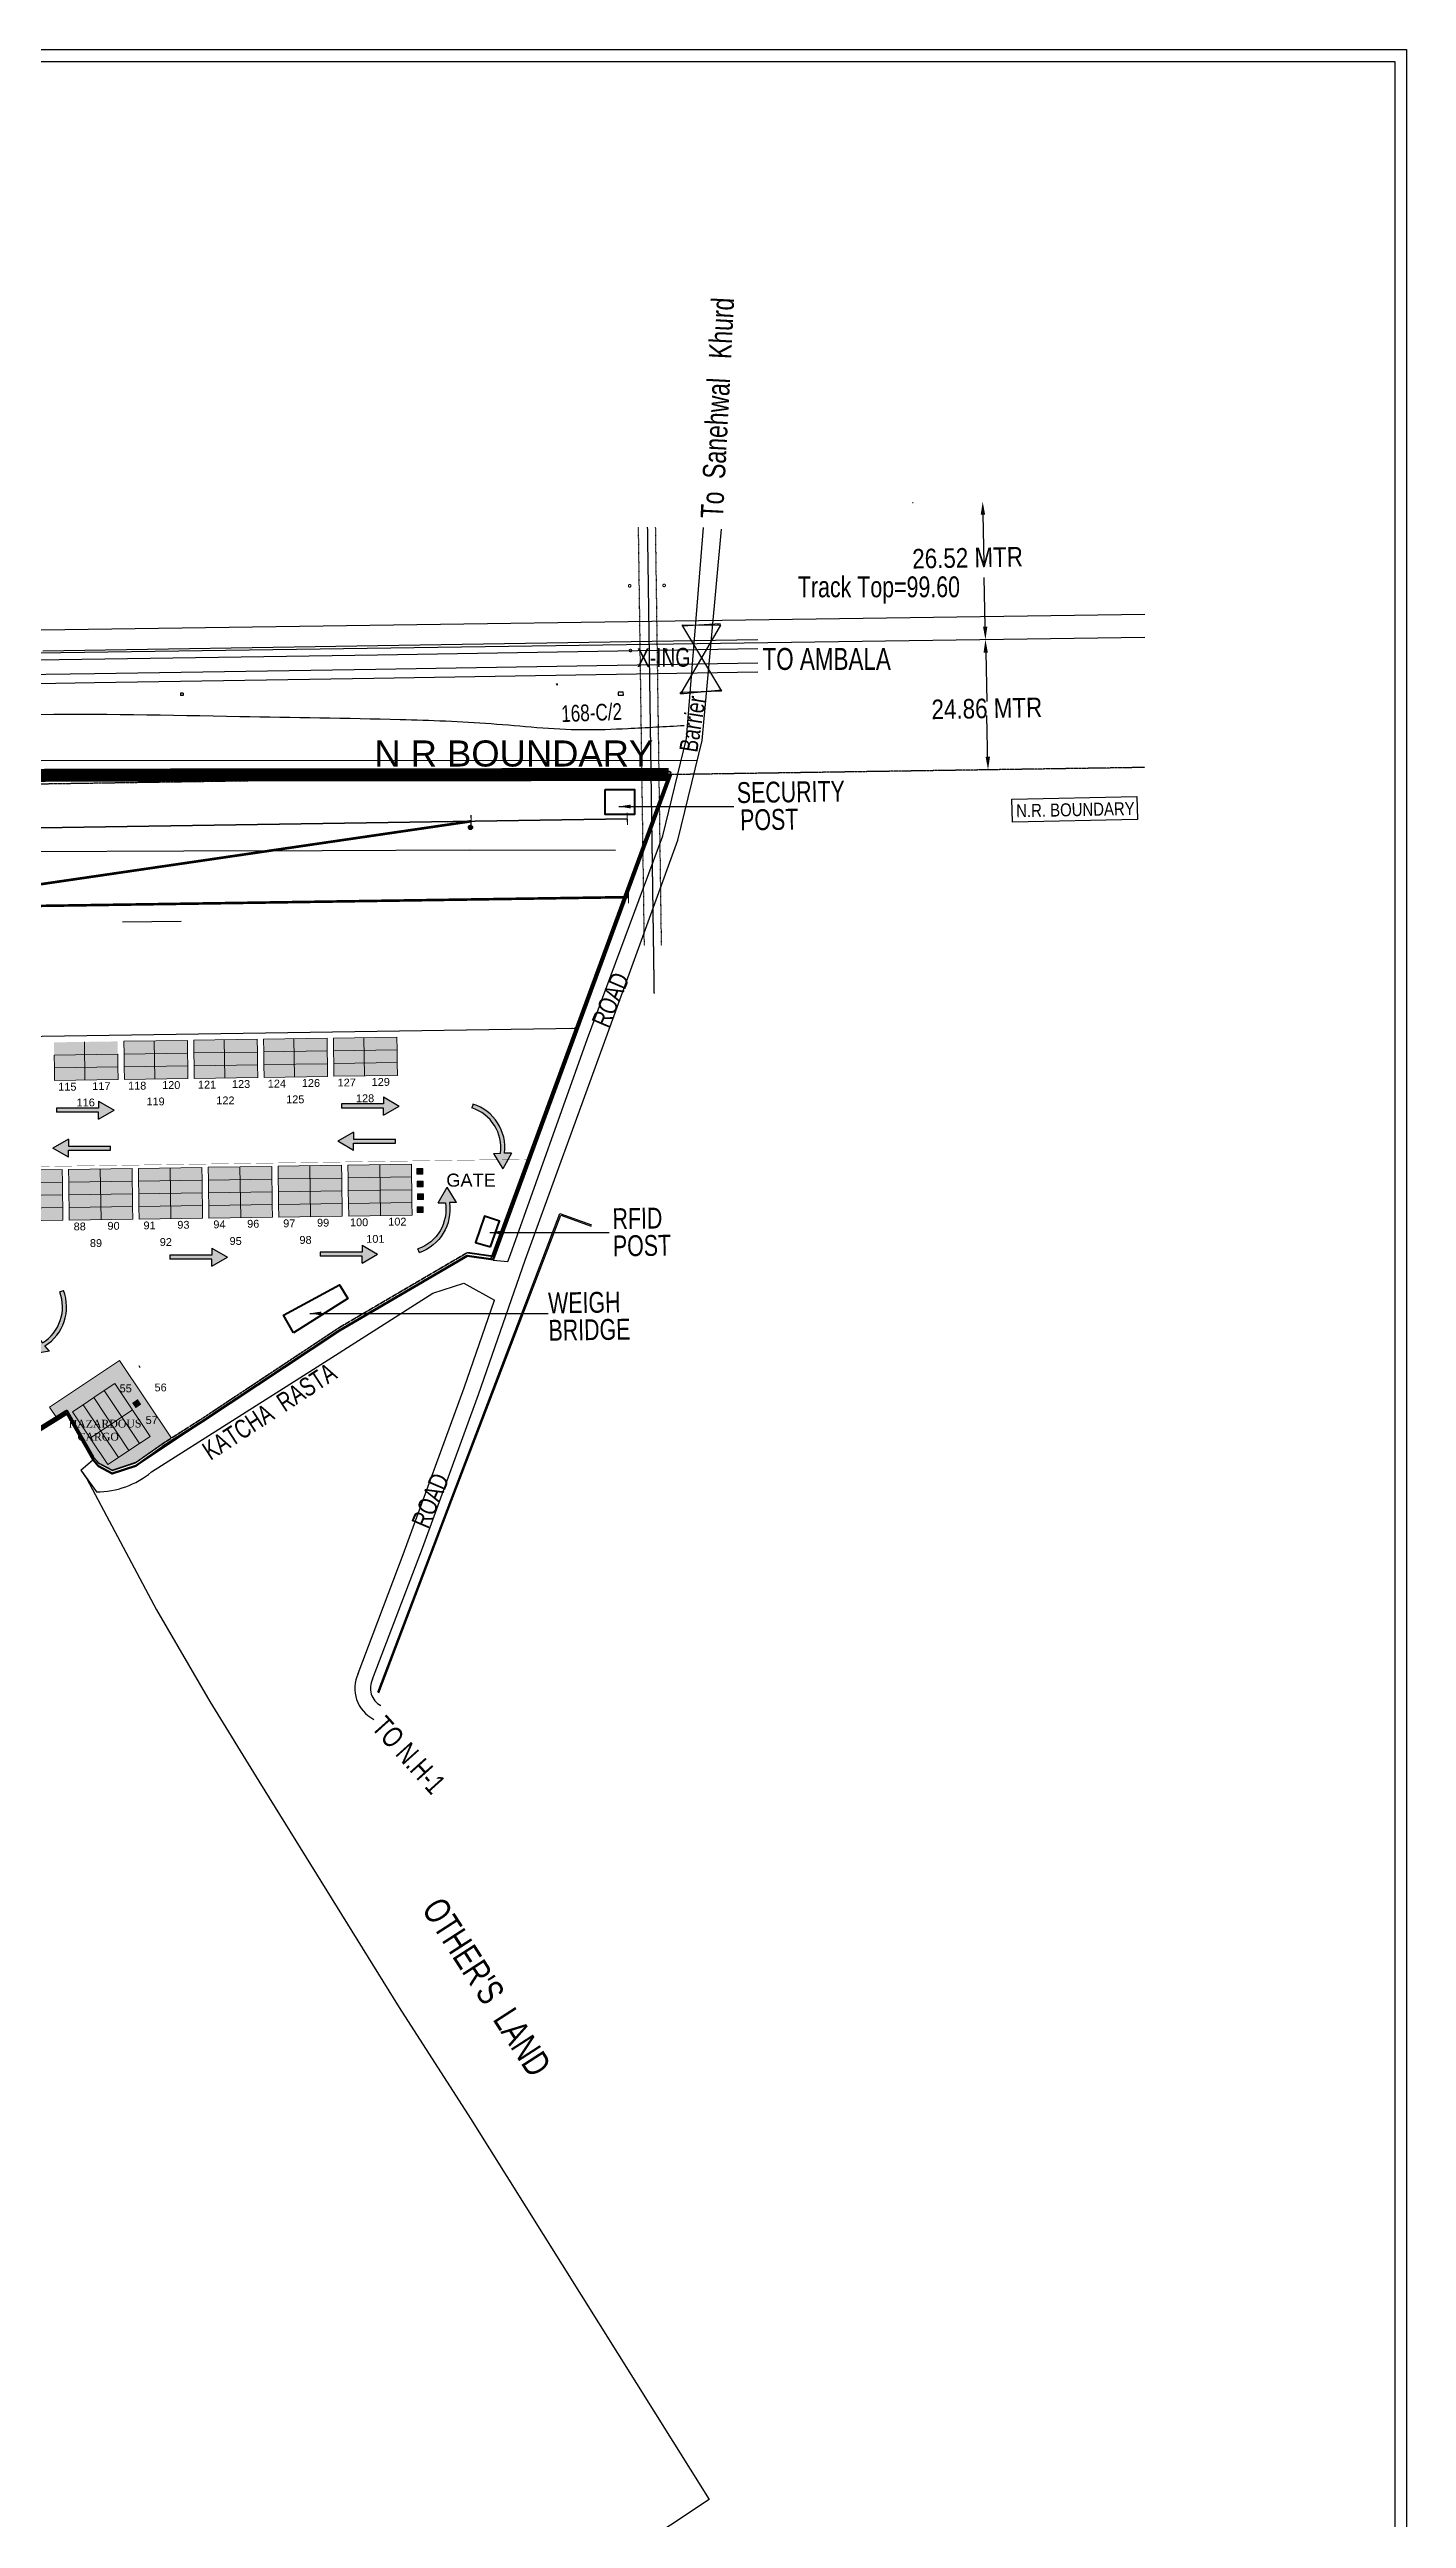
# Model space of a CAD drawing. Header units: inches. Extents: x -1774894 to -657573, y 144736 to 934842.
# Drawn here: x -918162 to -657573, y 461071 to 934842 of the extents above; entities that cross this region are included whole.
import ezdxf

# ---------------------------------------------------------------- set-up
doc = ezdxf.new("R2010")
doc.units = ezdxf.units.IN
doc.header["$MEASUREMENT"] = 0
for name, pattern in [('ACAD_ISO02W100', [15, 12, -3]), ('CENTER', [2, 1.25, -0.25, 0.25, -0.25]), ('REVISED_AS_17.05.08_-_529_dwg_final_24.07.08$0$ACAD_ISO03W100', [30, 12, -18]), ('REVISED_AS_17.05.08_-_529_dwg_final_24.07.08$0$CENTER2', [1.125, 0.75, -0.125, 0.125, -0.125]), ('REVISED_AS_17.05.08_-_529_dwg_final_24.07.08$0$PHANTOM2', [1.25, 0.625, -0.125, 0.125, -0.125, 0.125, -0.125])]:
    doc.linetypes.add(name, pattern=pattern)
for name, color, linetype in [('3', 13, 'Continuous'), ('5', 5, 'Continuous'), ('6', 6, 'Continuous'), ('A-ANNO-TEXT', 7, 'Continuous'), ('A-WALL-PRHT-EXTR', 8, 'Continuous'), ('C-ROAD-OTLN', 142, 'Continuous'), ('FENCE EXIM AREA', 7, 'FENCELINE1'), ('I-LEGEND-TEXT', 1, 'Continuous'), ('Reff.', 151, 'Continuous'), ('REVISED_AS_17.05.08_-_529_dwg_final_24.07.08$0$EXT STATION', 7, 'Continuous'), ('REVISED_AS_17.05.08_-_529_dwg_final_24.07.08$0$PHASE1', 1, 'Continuous'), ('siding cl', 7, 'Continuous')]:
    doc.layers.add(name, color=color, linetype=linetype)
for name, color, linetype, lineweight in [('Container', 5, 'Continuous', 9), ('Existing IR Track', 7, 'Continuous', 0), ('grid', 7, 'Continuous', 18), ('IR PROP. DETAILS', 190, 'Continuous', 0), ('P TEXT', 255, 'Continuous', 20), ('PLOT BOUNDARY', 4, 'ACAD_ISO02W100', 35), ('PROPOSED DFCC TRACK', 1, 'Continuous', 0)]:
    doc.layers.add(name, color=color, linetype=linetype, lineweight=lineweight)
doc.layers.add('PAVED AREA', color=7, linetype='Continuous', true_color=0xf2f2f2)
doc.styles.add('2MM', font='romans', dxfattribs={"height": 0.07874})
doc.styles.add('ANNO', font='arial.ttf')
doc.styles.add('ARIAL', font='arial.ttf')
doc.styles.add('REVISED_AS_17.05.08_-_529_dwg_final_24.07.08$0$Standard', font='ARIALN.TTF')
doc.styles.add('SWISS', font='swisscl.ttf')
doc.linetypes.add('FENCELINE1', pattern='A,0.25,-0.1,[133,ltypeshp.shx,S=0.1,R=0,X=-0.1,Y=0],-0.1,1', length=1.45)
doc.linetypes.add('TRACKS', pattern='A,0.15,[130,ltypeshp.shx,S=0.25,R=0,X=0,Y=0],0.15', length=0.3)
doc.dimstyles.new('Architectural Metric', dxfattribs={"dimscale": 1500, "dimtxt": 2.38, "dimasz": 1.5, "dimexe": 1.5, "dimexo": 2.38, "dimgap": 0.5, "dimtad": 1, "dimtoh": 1, "dimdec": 0, "dimrnd": 1, "dimzin": 0, "dimdsep": 46, "dimtxsty": 'ANNO', "dimblk": 'ARCHTICK', "dimcen": 2.38, "dimdle": 1.5, "dimclrd": 256, "dimclre": 256, "dimclrt": 256, "dimadec": 0, "dimazin": 0, "dimtfac": 1, "dimtdec": 0, "dimtofl": 0, "dimtmove": 0, "dimatfit": 3, "dimfxl": 1, "dimtolj": 1, "dimtzin": 0, "dimlwd": 25, "dimarcsym": 0})

# ---------------------------------------------------------------- blocks, each defined once
blk = doc.blocks.new('_ArchTick')
at = {"color": 0, "linetype": 'ByBlock', "const_width": 0.15}
blk.add_lwpolyline([(-0.5, -0.5), (0.5, 0.5)], dxfattribs=at)
blk = doc.blocks.new('XZCZXDC')
at = {"layer": 'IR PROP. DETAILS'}
h = blk.add_hatch(color=256, dxfattribs=at)
h.set_gradient(color1=(96, 92, 93), color2=(117, 112, 114), one_color=1, tint=0.45, name='CYLINDER')
h.paths.add_polyline_path([(-17331, 724408), (-17331, 723057), (-25422, 723057), (-25422, 722286), (-17331, 722286), (-17331, 720935), (-14360, 722671)])
at = {"layer": 'siding cl'}
for p, q in [((-17331, 723057), (-25422, 723057)), ((-25422, 723057), (-25422, 722286)), ((-17331, 722286), (-25422, 722286)), ((-17331, 724408), (-17331, 723057)), ((-17331, 720935), (-17331, 722286))]:
    blk.add_line(p, q, dxfattribs=at)
for points in [[(-17331, 724408), (-14360, 722671)], [(-17331, 720935), (-14360, 722671)]]:
    blk.add_lwpolyline(points, dxfattribs=at)
blk = doc.blocks.new('DFSSDF')
at = {"layer": 'IR PROP. DETAILS'}
h = blk.add_hatch(color=256, dxfattribs=at)
h.set_gradient(color1=(96, 92, 93), color2=(117, 112, 114), one_color=1, tint=0.45, name='CYLINDER')
h.paths.add_polyline_path([(-259585, 628390), (-258308, 628829), (-260916, 631075), (-261592, 627700), (-260322, 628136, 0.3570628), (-251669, 621054), (-251614, 621826, -0.3625734)])
at = {"layer": 'siding cl'}
for p, q in [((-261592, 627700), (-260322, 628136)), ((-258308, 628829), (-259585, 628390)), ((-251669, 621054), (-251614, 621826))]:
    blk.add_line(p, q, dxfattribs=at)
for points in [[(-261592, 627700), (-260916, 631075)], [(-258308, 628829), (-260916, 631075)]]:
    blk.add_lwpolyline(points, dxfattribs=at)
for radius, start in [(8828, 191.40098), (8056, 190.67139)]:
    blk.add_arc((-251669, 629881), radius, start, 270.38858, dxfattribs=at)

msp = doc.modelspace()

# ---------------------------------------------------------------- hatches: boundary and pattern name
at = {"layer": 'grid'}
h = msp.add_hatch(color=256, dxfattribs=at)
h.set_gradient(color1=(158, 158, 255), color2=(173, 173, 255), one_color=1, tint=0.84, name='CYLINDER')
h.paths.add_polyline_path([(-905075.934, 744502.328), (-917260.763, 744320.796), (-917260.763, 743930.174), (-917230.257, 741882.58), (-905039.61, 742064.199)])
h.paths.add_polyline_path([(-905039.61, 742064.199), (-917230.257, 741882.58), (-917193.934, 739444.451), (-905003.286, 739626.069)])
h.paths.add_polyline_path([(-905003.286, 739626.069), (-917193.934, 739444.451), (-917157.61, 737006.321), (-904966.963, 737187.94)])
h = msp.add_hatch(color=256, dxfattribs=at)
h.set_gradient(color1=(158, 158, 255), color2=(173, 173, 255), one_color=1, tint=0.84, name='CYLINDER')
h.paths.add_polyline_path([(-891666.422, 744702.105), (-903851.251, 744520.574), (-903851.251, 744129.951), (-903820.745, 742082.358), (-891630.098, 742263.976)])
h.paths.add_polyline_path([(-891630.098, 742263.976), (-903820.745, 742082.358), (-903784.422, 739644.228), (-891593.774, 739825.847)])
h.paths.add_polyline_path([(-891593.774, 739825.847), (-903784.422, 739644.228), (-903748.098, 737206.099), (-891557.451, 737387.717)])
h = msp.add_hatch(color=256, dxfattribs=at)
h.set_gradient(color1=(158, 158, 255), color2=(173, 173, 255), one_color=1, tint=0.84, name='CYLINDER')
h.paths.add_polyline_path([(-878256.91, 744901.883), (-890441.739, 744720.351), (-890441.739, 744329.728), (-890411.233, 742282.135), (-878220.586, 742463.753)])
h.paths.add_polyline_path([(-878220.586, 742463.753), (-890411.233, 742282.135), (-890374.91, 739844.005), (-878184.262, 740025.624)])
h.paths.add_polyline_path([(-878184.262, 740025.624), (-890374.91, 739844.005), (-890338.586, 737405.876), (-878147.939, 737587.495)])
h = msp.add_hatch(color=256, dxfattribs=at)
h.set_gradient(color1=(158, 158, 255), color2=(173, 173, 255), one_color=1, tint=0.84, name='CYLINDER')
h.paths.add_polyline_path([(-864847.398, 745101.66), (-877032.227, 744920.128), (-877032.227, 744529.506), (-877001.721, 742481.912), (-864811.074, 742663.531)])
h.paths.add_polyline_path([(-864811.074, 742663.531), (-877001.721, 742481.912), (-876965.398, 740043.783), (-864774.751, 740225.401)])
h.paths.add_polyline_path([(-864774.751, 740225.401), (-876965.398, 740043.783), (-876929.074, 737605.653), (-864738.427, 737787.272)])
h = msp.add_hatch(color=256, dxfattribs=at)
h.set_gradient(color1=(158, 158, 255), color2=(173, 173, 255), one_color=1, tint=0.84, name='CYLINDER')
h.paths.add_polyline_path([(-851437.886, 745301.437), (-863622.715, 745119.906), (-863622.715, 744729.283), (-863592.21, 742681.69), (-851401.562, 742863.308)])
h.paths.add_polyline_path([(-851401.562, 742863.308), (-863592.21, 742681.69), (-863555.886, 740243.56), (-851365.239, 740425.179)])
h.paths.add_polyline_path([(-851365.239, 740425.179), (-863555.886, 740243.56), (-863519.562, 737805.431), (-851328.915, 737987.049)])
h = msp.add_hatch(color=256, dxfattribs=at)
h.set_gradient(color1=(158, 158, 255), color2=(173, 173, 255), one_color=1, tint=0.84, name='CYLINDER')
h.paths.add_polyline_path([(-861949.201, 713413.765), (-874139.849, 713232.147), (-874103.525, 710794.017), (-861912.878, 710975.636)])
h.paths.add_polyline_path([(-875358.913, 713213.985), (-887549.561, 713032.366), (-887513.237, 710594.237), (-875322.59, 710775.855)])
h.paths.add_polyline_path([(-888768.625, 713014.204), (-900959.272, 712832.586), (-900922.949, 710394.457), (-888732.302, 710576.075)])
h.paths.add_polyline_path([(-902178.337, 712814.424), (-914368.984, 712632.806), (-914332.661, 710194.676), (-902142.014, 710376.295)])
h.paths.add_polyline_path([(-915588.049, 712614.644), (-927778.696, 712433.025), (-927742.373, 709994.896), (-915551.725, 710176.514)])
h.paths.add_polyline_path([(-862058.173, 720728.153), (-874243.001, 720546.622), (-874243.001, 720155.999), (-874212.496, 718108.405), (-862021.849, 718290.024)])
h.paths.add_polyline_path([(-862021.849, 718290.024), (-874212.496, 718108.405), (-874176.172, 715670.276), (-861985.525, 715851.895)])
h.paths.add_polyline_path([(-861985.525, 715851.895), (-874176.172, 715670.276), (-874139.849, 713232.147), (-861949.201, 713413.765)])
h = msp.add_hatch(color=256, dxfattribs=at)
h.set_gradient(color1=(158, 158, 255), color2=(173, 173, 255), one_color=1, tint=0.84, name='CYLINDER')
h.paths.add_polyline_path([(-888877.596, 720328.593), (-901062.425, 720147.061), (-901062.425, 719756.438), (-901031.92, 717708.845), (-888841.273, 717890.463)])
h.paths.add_polyline_path([(-888841.273, 717890.463), (-901031.92, 717708.845), (-900995.596, 715270.715), (-888804.949, 715452.334)])
h.paths.add_polyline_path([(-888804.949, 715452.334), (-900995.596, 715270.715), (-900959.272, 712832.586), (-888768.625, 713014.204)])
h = msp.add_hatch(color=256, dxfattribs=at)
h.set_gradient(color1=(158, 158, 255), color2=(173, 173, 255), one_color=1, tint=0.84, name='CYLINDER')
h.paths.add_polyline_path([(-875467.884, 720528.373), (-887652.713, 720346.841), (-887652.713, 719956.218), (-887622.208, 717908.625), (-875431.561, 718090.244)])
h.paths.add_polyline_path([(-875431.561, 718090.244), (-887622.208, 717908.625), (-887585.884, 715470.496), (-875395.237, 715652.114)])
h.paths.add_polyline_path([(-875395.237, 715652.114), (-887585.884, 715470.496), (-887549.561, 713032.366), (-875358.913, 713213.985)])
h = msp.add_hatch(color=256, dxfattribs=at)
h.set_gradient(color1=(158, 158, 255), color2=(173, 173, 255), one_color=1, tint=0.84, name='CYLINDER')
h.paths.add_polyline_path([(-848648.461, 720927.934), (-854743.784, 720837.124), (-854707.461, 718398.995), (-848612.137, 718489.804)])
h.paths.add_polyline_path([(-848612.137, 718489.804), (-854707.461, 718398.995), (-854671.137, 715960.866), (-848575.813, 716051.675)])
h.paths.add_polyline_path([(-854707.461, 718398.995), (-860802.784, 718308.186), (-860766.46, 715870.056), (-854671.137, 715960.866)])
h.paths.add_polyline_path([(-854743.784, 720837.124), (-860839.108, 720746.315), (-860802.784, 718308.186), (-854707.461, 718398.995)])
h.paths.add_polyline_path([(-854671.137, 715960.866), (-860766.46, 715870.056), (-860730.137, 713431.927), (-854634.813, 713522.736)])
h.paths.add_polyline_path([(-848575.813, 716051.675), (-854671.137, 715960.866), (-854634.813, 713522.736), (-848539.49, 713613.545)])
h.paths.add_polyline_path([(-848539.49, 713613.545), (-854634.813, 713522.736), (-854598.489, 711084.607), (-848503.166, 711175.416)])
h.paths.add_polyline_path([(-854634.813, 713522.736), (-860730.137, 713431.927), (-860693.813, 710993.797), (-854598.489, 711084.607)])
h = msp.add_hatch(color=256, dxfattribs=at)
h.set_gradient(color1=(207, 197, 84), color2=(211, 202, 100), one_color=1, tint=0.61, name='CYLINDER')
h.paths.add_polyline_path([(-846427.26, 720133.302), (-847584.342, 720133.302), (-847584.342, 719043.971), (-846427.26, 719043.971)])
h = msp.add_hatch(color=256, dxfattribs=at)
h.set_gradient(color1=(158, 158, 255), color2=(173, 173, 255), one_color=1, tint=0.84, name='CYLINDER')
h.paths.add_polyline_path([(-915697.02, 719929.032), (-927881.849, 719747.5), (-927881.849, 719356.877), (-927851.344, 717309.284), (-915660.696, 717490.903)])
h.paths.add_polyline_path([(-915660.696, 717490.903), (-927851.344, 717309.284), (-927815.02, 714871.155), (-915624.373, 715052.773)])
h.paths.add_polyline_path([(-915624.373, 715052.773), (-927815.02, 714871.155), (-927778.696, 712433.025), (-915588.049, 712614.644)])
h = msp.add_hatch(color=256, dxfattribs=at)
h.set_gradient(color1=(158, 158, 255), color2=(173, 173, 255), one_color=1, tint=0.84, name='CYLINDER')
h.paths.add_polyline_path([(-902287.308, 720128.812), (-914472.137, 719947.281), (-914472.137, 719556.658), (-914441.632, 717509.065), (-902250.985, 717690.683)])
h.paths.add_polyline_path([(-902250.985, 717690.683), (-914441.632, 717509.065), (-914405.308, 715070.935), (-902214.661, 715252.554)])
h.paths.add_polyline_path([(-902214.661, 715252.554), (-914405.308, 715070.935), (-914368.984, 712632.806), (-902178.337, 712814.424)])
h = msp.add_hatch(color=256, dxfattribs=at)
h.set_gradient(color1=(207, 197, 84), color2=(211, 202, 100), one_color=1, tint=0.61, name='CYLINDER')
h.paths.add_polyline_path([(-846390.936, 717695.172), (-847548.019, 717695.172), (-847548.019, 716605.841), (-846390.936, 716605.841)])
h = msp.add_hatch(color=256, dxfattribs=at)
h.set_gradient(color1=(207, 197, 84), color2=(211, 202, 100), one_color=1, tint=0.61, name='CYLINDER')
h.paths.add_polyline_path([(-846394.896, 712761.408), (-847551.979, 712761.408), (-847551.979, 711672.077), (-846394.896, 711672.077)])
h = msp.add_hatch(color=256, dxfattribs=at)
h.set_gradient(color1=(207, 197, 84), color2=(211, 202, 100), one_color=1, tint=0.61, name='CYLINDER')
h.paths.add_polyline_path([(-846354.613, 715257.043), (-847511.695, 715257.043), (-847511.695, 714167.712), (-846354.613, 714167.712)])
h = msp.add_hatch(color=256, dxfattribs=at)
h.set_gradient(color1=(158, 158, 255), color2=(173, 173, 255), one_color=1, tint=0.84, name='CYLINDER')
h.paths.add_polyline_path([(-911673.154, 674802.379), (-913701.102, 673448.414), (-906931.28, 663308.672), (-904903.332, 664662.636)])
h.paths.add_polyline_path([(-909645.205, 676156.343), (-911673.154, 674802.379), (-904903.332, 664662.636), (-902875.383, 666016.601)])
h.paths.add_polyline_path([(-907617.257, 677510.308), (-909645.205, 676156.343), (-902875.383, 666016.601), (-900847.435, 667370.565)])
h.paths.add_polyline_path([(-905589.308, 678864.272), (-907617.257, 677510.308), (-900847.435, 667370.565), (-898819.486, 668724.53)])
at = {"layer": 'IR PROP. DETAILS'}
h = msp.add_hatch(color=256, dxfattribs=at)
h.set_gradient(color1=(214, 41, 125), color2=(217, 58, 135), one_color=1, tint=0.54, name='CYLINDER')
h.paths.add_polyline_path([(-905003.286, 739626.069), (-917193.934, 739444.451), (-917157.61, 737006.321), (-904966.963, 737187.94)])
h = msp.add_hatch(color=256, dxfattribs=at)
h.set_gradient(color1=(214, 41, 125), color2=(217, 58, 135), one_color=1, tint=0.54, name='CYLINDER')
h.paths.add_polyline_path([(-891593.774, 739825.847), (-903784.422, 739644.228), (-903748.098, 737206.099), (-891557.451, 737387.717)])
h = msp.add_hatch(color=256, dxfattribs=at)
h.set_gradient(color1=(214, 41, 125), color2=(217, 58, 135), one_color=1, tint=0.54, name='CYLINDER')
h.paths.add_polyline_path([(-878184.262, 740025.624), (-890374.91, 739844.005), (-890338.586, 737405.876), (-878147.939, 737587.495)])
h = msp.add_hatch(color=256, dxfattribs=at)
h.set_gradient(color1=(214, 41, 125), color2=(217, 58, 135), one_color=1, tint=0.54, name='CYLINDER')
h.paths.add_polyline_path([(-864774.751, 740225.401), (-876965.398, 740043.783), (-876929.074, 737605.653), (-864738.427, 737787.272)])
h = msp.add_hatch(color=256, dxfattribs=at)
h.set_gradient(color1=(214, 41, 125), color2=(217, 58, 135), one_color=1, tint=0.54, name='CYLINDER')
h.paths.add_polyline_path([(-851365.239, 740425.179), (-863555.886, 740243.56), (-863519.562, 737805.431), (-851328.915, 737987.049)])
h = msp.add_hatch(color=256, dxfattribs=at)
h.set_gradient(color1=(255, 97, 100), color2=(255, 107, 110), one_color=1, tint=0.71, name='CYLINDER')
h.paths.add_polyline_path([(-901203.047, 675869.081), (-902276.833, 675132.048), (-901582.955, 674121.136), (-900509.17, 674858.17)], flags=0)
h.paths.add_polyline_path([(-901203.047, 675869.081), (-902276.833, 675132.048), (-901582.955, 674121.136), (-900509.17, 674858.17)], flags=16)
h.paths.add_polyline_path([(-904704.815, 683302.478), (-918139.308, 674332.908), (-916842.988, 672391.299), (-914789.808, 673704.833), (-909764.408, 664808.602), (-908703.088, 663586.73), (-906070.074, 662192.578), (-901575.674, 663688.231), (-896423.843, 667305.597), (-894739.966, 668377.271)])
h.paths.add_polyline_path([(-911673.154, 674802.379), (-909645.205, 676156.343), (-907617.257, 677510.308), (-905589.308, 678864.272), (-898819.486, 668724.53), (-900847.435, 667370.565), (-902875.383, 666016.601), (-904903.332, 664662.636), (-906931.28, 663308.672), (-913701.102, 673448.414)], flags=16)
h.paths.add_polyline_path([(-902276.833, 675132.048), (-901203.047, 675869.081), (-900509.17, 674858.17), (-901582.955, 674121.136)], flags=16)
h.paths.add_polyline_path([(-910430.294, 672614.286), (-900430.756, 672659.945), (-900416.061, 669441.699), (-910415.599, 669396.04)], flags=8)
h.paths.add_polyline_path([(-902264.684, 675090.46), (-901179.488, 675835.325), (-900498.548, 674843.262), (-901583.744, 674098.397)], flags=24)
h = msp.add_hatch(color=256, dxfattribs=at)
h.set_gradient(color1=(255, 97, 100), color2=(255, 107, 110), one_color=1, tint=0.71, name='CYLINDER')
h.paths.add_polyline_path([(-901203.047, 675869.081), (-902276.833, 675132.048), (-901582.955, 674121.136), (-900509.17, 674858.17)])
at = {"layer": 'REVISED_AS_17.05.08_-_529_dwg_final_24.07.08$0$PHASE1'}
h = msp.add_hatch(color=256, dxfattribs=at)
edge = h.paths.add_edge_path()
edge.add_arc((-837308.035, 785555.281), 410.916, 0, 360)

# ---------------------------------------------------------------- linework, layer by layer
at = {"color": 4, "lineweight": 100}
for p, q in [((-915033.797, 673481.76), (-1032048.076, 600704.406)), ((-914538.468, 673259.896), (-1031907.48, 600261.915))]:
    msp.add_line(p, q, dxfattribs=at)
msp.add_line((-914759.994, 673652.053), (-918796.002, 671141.847))
msp.add_lwpolyline([(-1031810.415, 600322.285), (-914795.616, 673099.962), (-909770.216, 664203.731), (-908708.896, 662981.859), (-906075.882, 661587.707), (-901581.482, 663083.36), (-896429.651, 666700.726), (-888806.067, 671552.622), (-862452.713, 689023.169), (-837932.991, 703366.477), (-832959.954, 702661.677), (-798832.42, 795556.225), (-799254.817, 795711.405)], dxfattribs=at)
at = {"color": 0}
msp.add_lwpolyline([(-733349.677, 790993.952), (-709358.849, 791462.972), (-709272.793, 787061.113), (-733263.621, 786592.093)], close=True, dxfattribs=at)
at = {"color": 1, "const_width": 500}
for points in [[(-837195.707, 786738.194), (-951481.384, 770033.881)], [(-806975.588, 772186.755), (-1363050.662, 763902.248)]]:
    msp.add_lwpolyline(points, dxfattribs=at)
at = {"color": 124, "linetype": 'FENCELINE1', "lineweight": 40, "ltscale": 5}
msp.add_lwpolyline([(-1030859.119, 599448.811), (-914789.808, 673704.833), (-909764.408, 664808.602)], dxfattribs=at)
msp.add_lwpolyline([(-912129.487, 662214.517), (-910975.141, 660602.952), (-897618.497, 635440.119), (-887368.481, 617832.604), (-877940.356, 602548.608), (-850996.217, 559125.061), (-837336.142, 537809.636), (-791514.881, 464763.957), (-813930.796, 449847.998), (-781912.582, 399875.795), (-760871.107, 414215.973), (-750202.965, 397967.624), (-756123.802, 388687.779), (-761075.416, 383431.012), (-763737.132, 380605.261), (-778037.937, 361367.214), (-818968.71, 419984.492), (-833570.367, 443012.212), (-852469.578, 431635.915), (-852469.578, 431635.915)])
at = {"layer": '3', "ltscale": 0.1}
for p, q in [((-892497.411, 811308.096), (-892989.856, 811303.899)), ((-892989.856, 811303.899), (-892985.989, 810850.245)), ((-892493.544, 810854.442), (-892985.989, 810850.245)), ((-892497.411, 811308.096), (-892493.544, 810854.442))]:
    msp.add_line(p, q, dxfattribs=at)
at = {"layer": '3', "ltscale": 0.2}
msp.add_line((-900705.626, 681863.27), (-900943.288, 682245.392), dxfattribs=at)
at = {"layer": '3', "linetype": 'CENTER', "ltscale": 0.7}
msp.add_line((-908708.896, 662981.859), (-909770.216, 664203.731), dxfattribs=at)
at = {"layer": '5', "linetype": 'Continuous'}
msp.add_open_spline([(-1645097.911, 791463.716), (-1635362.821, 792165.717), (-1619956.967, 793276.64), (-1592950.324, 792917.512), (-1567846.091, 794778.123), (-1540594.411, 797531.914), (-1516981.867, 799238.744), (-1485868.096, 801584.898), (-1453014.939, 799381.582), (-1419820.755, 800099.49), (-1397110.428, 800808.169), (-1375138.512, 799852.213), (-1346703.74, 803063.208), (-1316187.613, 801999.333), (-1285883.658, 801855.579), (-1260650.566, 803095.711), (-1230908.624, 803859.4), (-1201047.585, 803438.112), (-1174074.496, 804056.02), (-1153158.634, 803555.247), (-1122042.947, 804716.375), (-1093802.385, 805990.803), (-1061456.533, 805478.667), (-1033976.155, 805776.337), (-995965.12, 807169.476), (-957183.971, 805651.355), (-918957.188, 807748.61), (-884943.739, 806823.965), (-855238.376, 806495.786), (-833291.464, 805700.022), (-818753.531, 804050.607), (-806387.104, 804563.566), (-799904.704, 804925.328), (-796297.419, 805126.639)], degree=3, knots=[0, 0, 0, 0, 29263.3167095437, 46309.4190777311, 80979.0305435285, 104690.663074091, 128487.78017113, 152011.9753327983, 198203.6607297826, 226999.1649591353, 251607.4624913369, 266351.4937562215, 292890.3914728914, 337179.3774518906, 357795.4728518533, 383800.6113031692, 412947.7373447962, 447039.1652629872, 473375.445492417, 493876.6865410699, 509777.3293391861, 566771.4451391893, 578634.9014114719, 606817.8776548385, 649209.4567591231, 692709.8391207678, 723129.6313464803, 763973.1999248749, 794729.9639004837, 812254.8895377669, 829856.4622632343, 838497.5570910629, 849339.1661215993, 849339.1661215993, 849339.1661215993, 849339.1661215993], dxfattribs=at)
at = {"layer": '6'}
for p, q in [((-789326.254, 824368.577), (-796957.811, 811188.555)), ((-796621.741, 824184.682), (-796628.041, 824434.603)), ((-796628.041, 824434.603), (-789326.254, 824368.577)), ((-789341.098, 824617.989), (-796621.741, 824184.682)), ((-796222.214, 824208.46), (-796227.823, 824430.984)), ((-789727.178, 824372.202), (-789740.392, 824594.225)), ((-789326.254, 824368.577), (-789341.098, 824617.989)), ((-796621.741, 824184.682), (-789127.74, 811724.445)), ((-789127.74, 811724.445), (-796974.881, 811437.972)), ((-796957.811, 811188.555), (-796966.927, 811438.262)), ((-796957.811, 811188.555), (-789144.81, 811973.862)), ((-796559.008, 811228.64), (-796567.193, 811452.855)), ((-789527.677, 811709.845), (-789543.007, 811933.838)), ((-789127.74, 811724.445), (-789144.81, 811973.862))]:
    msp.add_line(p, q, dxfattribs=at)
at = {"layer": '6', "linetype": 'TRACKS', "ltscale": 0.1}
for p, q in [((-855087.964, 820402.459), (-919437.579, 819380.713)), ((-855181.616, 818690.317), (-782143.472, 819873.937)), ((-782143.472, 821538.832), (-855087.964, 820402.459)), ((-909474.857, 815050.835), (-987351.39, 813830.602)), ((-920627.929, 817700.204), (-855181.616, 818690.317)), ((-855512.388, 815851.282), (-909474.857, 815050.835)), ((-855857.257, 814167.397), (-782143.472, 815380.899)), ((-782143.472, 817048.578), (-855512.388, 815851.282)), ((-987390.592, 812224.805), (-909472.255, 813338.861)), ((-909472.255, 813338.861), (-855857.257, 814167.397))]:
    msp.add_line(p, q, dxfattribs=at)
at = {"layer": '6', "ltscale": 0.1}
for p, q in [((-808974.649, 811554.773), (-807974.29, 811586.936)), ((-808974.364, 811541.853), (-808960.32, 810905.545)), ((-808960.32, 810905.545), (-807953.423, 810937.919)), ((-807953.423, 810937.919), (-807974.29, 811586.936))]:
    msp.add_line(p, q, dxfattribs=at)
at = {"layer": 'A-WALL-PRHT-EXTR', "ltscale": 0.1}
for p, q in [((-820769.712, 813113.802), (-820589.881, 813121.601)), ((-820761.561, 812925.867), (-820769.712, 813113.802)), ((-820761.561, 812925.867), (-820581.73, 812933.666)), ((-820581.73, 812933.666), (-820589.881, 813121.601))]:
    msp.add_line(p, q, dxfattribs=at)
at = {"layer": 'A-WALL-PRHT-EXTR', "ltscale": 0.2}
for p, q in [((-833382.351, 702816.857), (-799254.817, 795711.405)), ((-832959.954, 702661.677), (-798832.42, 795556.225)), ((-798832.42, 795556.225), (-799254.817, 795711.405)), ((-832959.954, 702661.677), (-833382.351, 702816.857))]:
    msp.add_line(p, q, dxfattribs=at)
at = {"layer": 'A-WALL-PRHT-EXTR', "linetype": 'Continuous'}
for p, q in [((-841091.154, 656565.387), (-820129.587, 711471.934)), ((-840857.525, 656476.407), (-819982.761, 711155.584)), ((-820129.587, 711471.934), (-814043.373, 709284.768)), ((-819982.761, 711155.584), (-814126.043, 709048.832)), ((-855125.369, 619628.58), (-841091.154, 656565.387)), ((-854891.669, 619539.785), (-840857.525, 656476.407))]:
    msp.add_line(p, q, dxfattribs=at)
at = {"layer": 'C-ROAD-OTLN'}
for p, q in [((-795859.747, 802650.805), (-792582.467, 843128.089)), ((-792853.426, 802262.628), (-789129.393, 842789.254)), ((-800386.585, 783972.537), (-795859.747, 802650.805)), ((-797490.68, 783106.912), (-792853.426, 802262.628)), ((-814819.364, 745075.151), (-800386.585, 783972.537)), ((-811764.014, 743855.734), (-797490.68, 783106.912)), ((-829628.109, 703620.598), (-814819.364, 745075.151)), ((-826799.807, 702520.793), (-811764.014, 743855.734)), ((-835756.559, 676784.473), (-826799.807, 702520.793)), ((-832960.79, 702510.415), (-830108.039, 702242.574)), ((-830108.039, 702242.574), (-829628.109, 703620.598)), ((-844541.152, 696210.888), (-838581.93, 698119.756)), ((-838581.93, 698119.756), (-832690.815, 694826.636)), ((-867462.768, 681637.746), (-844541.152, 696210.888)), ((-838538, 678037.588), (-832690.815, 694826.636)), ((-898557.609, 661885.37), (-867462.768, 681637.746)), ((-850250.546, 646070.061), (-838538, 678037.588)), ((-846498.845, 647238.639), (-835756.559, 676784.473)), ((-912129.487, 662214.517), (-909121.675, 658072.198)), ((-858899.954, 623231.662), (-850250.546, 646070.061)), ((-856102.095, 622121.55), (-846498.845, 647238.639))]:
    msp.add_line(p, q, dxfattribs=at)
for centre, radius, start, end in [((-909047.956, 674407.973), 16335.941, 269.74144038, 309.95334629), ((-852837.572, 620389.603), 6695.504, 154.88270943, 242.93636155), ((-852837.572, 620389.603), 3695.504, 152.05243524, 242.93636155)]:
    msp.add_arc(centre, radius, start, end, dxfattribs=at)
at = {"layer": 'Container'}
for p, q in [((-911428.639, 744407.684), (-911319.668, 737093.296)), ((-898019.128, 744607.462), (-897910.156, 737293.073)), ((-884609.616, 744807.239), (-884500.645, 737492.851)), ((-871200.104, 745007.016), (-871091.133, 737692.628)), ((-857790.592, 745206.794), (-857681.621, 737892.405)), ((-894972.92, 720237.784), (-894827.625, 710485.266)), ((-881563.208, 720437.564), (-881417.913, 710685.046)), ((-868153.496, 720637.344), (-868008.201, 710884.826)), ((-854743.784, 720837.124), (-854598.489, 711084.607)), ((-908382.632, 720038.003), (-908237.337, 710285.485)), ((-902204.397, 673794.401), (-910316.191, 668378.543))]:
    msp.add_line(p, q, dxfattribs=at)
for points in [[(-903820.745, 742082.358), (-891630.098, 742263.976), (-891666.422, 744702.105), (-903857.069, 744520.487)], [(-890411.233, 742282.135), (-878220.586, 742463.753), (-878256.91, 744901.883), (-890447.557, 744720.264)], [(-877001.721, 742481.912), (-864811.074, 742663.531), (-864847.398, 745101.66), (-877038.045, 744920.042)], [(-863592.21, 742681.69), (-851401.562, 742863.308), (-851437.886, 745301.437), (-863628.533, 745119.819)], [(-917193.934, 739444.451), (-905003.286, 739626.069), (-905039.61, 742064.199), (-917230.257, 741882.58)], [(-917157.61, 737006.321), (-904966.963, 737187.94), (-905003.286, 739626.069), (-917193.934, 739444.451)], [(-903784.422, 739644.228), (-891593.774, 739825.847), (-891630.098, 742263.976), (-903820.745, 742082.358)], [(-903748.098, 737206.099), (-891557.451, 737387.717), (-891593.774, 739825.847), (-903784.422, 739644.228)], [(-890374.91, 739844.005), (-878184.262, 740025.624), (-878220.586, 742463.753), (-890411.233, 742282.135)], [(-890338.586, 737405.876), (-878147.939, 737587.495), (-878184.262, 740025.624), (-890374.91, 739844.005)], [(-876965.398, 740043.783), (-864774.751, 740225.401), (-864811.074, 742663.531), (-877001.721, 742481.912)], [(-876929.074, 737605.653), (-864738.427, 737787.272), (-864774.751, 740225.401), (-876965.398, 740043.783)], [(-863555.886, 740243.56), (-851365.239, 740425.179), (-851401.562, 742863.308), (-863592.21, 742681.69)], [(-863519.562, 737805.431), (-851328.915, 737987.049), (-851365.239, 740425.179), (-863555.886, 740243.56)], [(-901031.92, 717708.845), (-888841.273, 717890.463), (-888877.596, 720328.593), (-901068.244, 720146.974)], [(-887622.208, 717908.625), (-875431.561, 718090.244), (-875467.884, 720528.373), (-887658.532, 720346.755)], [(-874212.496, 718108.405), (-862021.849, 718290.024), (-862058.173, 720728.153), (-874248.82, 720546.535)], [(-860802.784, 718308.186), (-848612.137, 718489.804), (-848648.461, 720927.934), (-860839.108, 720746.315)], [(-927851.344, 717309.284), (-915660.696, 717490.903), (-915697.02, 719929.032), (-927887.667, 719747.414)], [(-927815.02, 714871.155), (-915624.373, 715052.773), (-915660.696, 717490.903), (-927851.344, 717309.284)], [(-914441.632, 717509.065), (-902250.985, 717690.683), (-902287.308, 720128.812), (-914477.955, 719947.194)], [(-914405.308, 715070.935), (-902214.661, 715252.554), (-902250.985, 717690.683), (-914441.632, 717509.065)], [(-900995.596, 715270.715), (-888804.949, 715452.334), (-888841.273, 717890.463), (-901031.92, 717708.845)], [(-900959.272, 712832.586), (-888768.625, 713014.204), (-888804.949, 715452.334), (-900995.596, 715270.715)], [(-887585.884, 715470.496), (-875395.237, 715652.114), (-875431.561, 718090.244), (-887622.208, 717908.625)], [(-887549.561, 713032.366), (-875358.913, 713213.985), (-875395.237, 715652.114), (-887585.884, 715470.496)], [(-874176.172, 715670.276), (-861985.525, 715851.895), (-862021.849, 718290.024), (-874212.496, 718108.405)], [(-874139.849, 713232.147), (-861949.201, 713413.765), (-861985.525, 715851.895), (-874176.172, 715670.276)], [(-860766.46, 715870.056), (-848575.813, 716051.675), (-848612.137, 718489.804), (-860802.784, 718308.186)], [(-860730.137, 713431.927), (-848539.49, 713613.545), (-848575.813, 716051.675), (-860766.46, 715870.056)], [(-927778.696, 712433.025), (-915588.049, 712614.644), (-915624.373, 715052.773), (-927815.02, 714871.155)], [(-927742.373, 709994.896), (-915551.725, 710176.514), (-915588.049, 712614.644), (-927778.696, 712433.025)], [(-914368.984, 712632.806), (-902178.337, 712814.424), (-902214.661, 715252.554), (-914405.308, 715070.935)], [(-914332.661, 710194.676), (-902142.014, 710376.295), (-902178.337, 712814.424), (-914368.984, 712632.806)], [(-900922.949, 710394.457), (-888732.302, 710576.075), (-888768.625, 713014.204), (-900959.272, 712832.586)], [(-887513.237, 710594.237), (-875322.59, 710775.855), (-875358.913, 713213.985), (-887549.561, 713032.366)], [(-874103.525, 710794.017), (-861912.878, 710975.636), (-861949.201, 713413.765), (-874139.849, 713232.147)], [(-860693.813, 710993.797), (-848503.166, 711175.416), (-848539.49, 713613.545), (-860730.137, 713431.927)], [(-900847.435, 667370.565), (-907617.257, 677510.308), (-909645.205, 676156.343), (-902875.383, 666016.601)], [(-898819.486, 668724.53), (-905589.308, 678864.272), (-907617.257, 677510.308), (-900847.435, 667370.565)], [(-904903.332, 664662.636), (-911673.154, 674802.379), (-913701.102, 673448.414), (-906931.28, 663308.672)], [(-902875.383, 666016.601), (-909645.205, 676156.343), (-911673.154, 674802.379), (-904903.332, 664662.636)]]:
    msp.add_lwpolyline(points, close=True, dxfattribs=at)
at = {"layer": 'Existing IR Track', "color": 0}
msp.add_lwpolyline([(-817736.059, 747006.619), (-817746.063, 747011.783), (-817759.792, 747018.825), (-817773.854, 747026.051), (-817785.376, 747031.952), (-817794.118, 747036.443), (-817802.761, 747040.88), (-817812.568, 747045.854), (-817835.637, 747057.835)], dxfattribs=at)
at = {"layer": 'Existing IR Track', "color": 0, "flags": 128}
msp.add_lwpolyline([(-817733.821, 747007.674), (-817735.23, 747008.349), (-817736.888, 747004.889), (-817735.48, 747004.214)], dxfattribs=at)
at = {"layer": 'FENCE EXIM AREA'}
msp.add_lwpolyline([(-901581.482, 663083.36), (-862452.713, 689023.169), (-837932.991, 703366.477), (-833415.635, 702726.258), (-817814.348, 745192.687)], dxfattribs=at)
at = {"layer": 'FENCE EXIM AREA', "ltscale": 4000, "const_width": 50}
msp.add_lwpolyline([(-1322077.84, 714507.119), (-1084268.299, 718050.049), (-950736.557, 720039.429), (-825892.42, 721899.38)], dxfattribs=at)
at = {"layer": 'grid'}
for points in [[(-847584.342, 720133.302), (-846427.26, 720133.302), (-846427.26, 719043.971), (-847584.342, 719043.971)], [(-847548.019, 717695.172), (-846390.936, 717695.172), (-846390.936, 716605.841), (-847548.019, 716605.841)], [(-847551.979, 712761.408), (-846394.896, 712761.408), (-846394.896, 711672.077), (-847551.979, 711672.077)], [(-847511.695, 715257.043), (-846354.613, 715257.043), (-846354.613, 714167.712), (-847511.695, 714167.712)]]:
    msp.add_lwpolyline(points, close=True, dxfattribs=at)
at = {"layer": 'I-LEGEND-TEXT', "color": 7}
for points in [[(-1774893.882, 934841.915), (-657572.561, 934841.915), (-657572.561, 144736.124), (-1774893.882, 144736.124)], [(-1772593.882, 932541.915), (-659872.561, 932541.915), (-659872.561, 147036.124), (-1772593.882, 147036.124)]]:
    msp.add_lwpolyline(points, close=True, dxfattribs=at)
at = {"layer": 'IR PROP. DETAILS', "color": 6, "lineweight": 30}
msp.add_line((-951108.97, 745036.655), (-816656.367, 747039.754), dxfattribs=at)
msp.add_lwpolyline([(-817296.826, 747033.043), (-817299.875, 747035.104, 0.0307932527), (-817324.331, 747049.895)], format="xyb", dxfattribs=at)
msp.add_lwpolyline([(-817294.463, 747033.774), (-817295.763, 747034.64), (-817297.889, 747031.445), (-817296.588, 747030.58)], dxfattribs=at)
at = {"layer": 'IR PROP. DETAILS'}
msp.add_lwpolyline([(-894739.966, 668377.271), (-904704.815, 683302.478), (-918139.308, 674332.908), (-916790.725, 672313.02)], dxfattribs=at)
at = {"layer": 'PAVED AREA'}
msp.add_line((-912129.487, 662214.517), (-909799.946, 664237.959), dxfattribs=at)
at = {"layer": 'PAVED AREA', "color": 1, "lineweight": 40}
msp.add_lwpolyline([(-811459.819, 792851.628), (-805824.728, 792851.628), (-805824.728, 788051.527), (-811459.819, 788051.527)], close=True, dxfattribs=at)
for points in [[(-833468.131, 705064.819), (-831764.442, 709988.175), (-834600.941, 710969.724), (-836349.9, 705915.547), (-833468.131, 705064.819)], [(-871298.092, 688614.249), (-873197.257, 691966.014), (-862437.369, 697824.19), (-860879.79, 695161.527), (-871298.092, 688614.249)]]:
    msp.add_lwpolyline(points, dxfattribs=at)
at = {"layer": 'PLOT BOUNDARY', "color": 7, "const_width": 2500}
msp.add_lwpolyline([(-799254.817, 795711.405), (-917692.729, 795592.348), (-1147998.552, 788801.286), (-1411288.604, 786624.126), (-1626519.269, 782500.856)], dxfattribs=at)
at = {"layer": 'PLOT BOUNDARY'}
msp.add_lwpolyline([(-909786.258, 664847.282), (-909764.408, 664808.602), (-908703.088, 663586.73), (-906070.074, 662192.578), (-901575.674, 663688.231), (-896423.843, 667305.597), (-888800.259, 672157.493), (-862446.905, 689628.039), (-837927.183, 703971.348), (-832954.146, 703266.548), (-798826.612, 796161.096), (-799249.009, 796316.276)], dxfattribs=at)
at = {"layer": 'PROPOSED DFCC TRACK', "linetype": 'Continuous', "lineweight": 30, "const_width": 201.802, "flags": 128}
msp.add_lwpolyline([(-793789.482, 798395.935), (-1225723.209, 798454.193), (-1225723.209, 798454.193), (-1472332.315, 798486.748, -0.0143175595), (-1530082.696, 800148.572), (-1591273.963, 803664.887, 0.0118205727), (-1638948.325, 805275.041), (-1648665.272, 805373.39)], format="xyb", dxfattribs=at)
at = {"layer": 'Reff.', "color": 9}
msp.add_line((-904124.849, 767419.399), (-892854.362, 767587.309), dxfattribs=at)
at = {"layer": 'REVISED_AS_17.05.08_-_529_dwg_final_24.07.08$0$EXT STATION', "color": 0}
for p, q in [((-752413.549, 847897.897), (-752296.071, 847900.194)), ((-738912.316, 845661.368), (-738728.14, 836240.603)), ((-738490.547, 824087.495), (-738674.723, 833508.26)), ((-738382.032, 819161.987), (-738197.856, 809741.222)), ((-737960.263, 797588.114), (-738144.439, 807008.879))]:
    msp.add_line(p, q, dxfattribs=at)
at = {"layer": 'REVISED_AS_17.05.08_-_529_dwg_final_24.07.08$0$EXT STATION', "color": 0, "linetype": 'REVISED_AS_17.05.08_-_529_dwg_final_24.07.08$0$ACAD_ISO03W100', "ltscale": 0.1}
for points in [[(-805112.518, 843200.857), (-803976.983, 762882.861)], [(-801821.085, 843200.857), (-800686.208, 762929.386)]]:
    msp.add_lwpolyline(points, dxfattribs=at)
at = {"layer": 'REVISED_AS_17.05.08_-_529_dwg_final_24.07.08$0$EXT STATION', "color": 0, "linetype": 'REVISED_AS_17.05.08_-_529_dwg_final_24.07.08$0$CENTER2', "ltscale": 5}
msp.add_lwpolyline([(-803358.653, 843200.857), (-802073.625, 753720.791)], dxfattribs=at)
at = {"layer": 'REVISED_AS_17.05.08_-_529_dwg_final_24.07.08$0$EXT STATION', "color": 0, "const_width": 200}
for points in [[(-806995.536, 831907.942, 1), (-806495.632, 831917.716, 1)], [(-800383.521, 831990.339, 1), (-799883.616, 832000.112, 1)], [(-806846.583, 819490.605, 1), (-806346.678, 819500.378, 1)], [(-800047.021, 819576.668, 1), (-799547.116, 819586.441, 1)]]:
    msp.add_lwpolyline(points, format="xyb", close=True, dxfattribs=at)
at = {"layer": 'REVISED_AS_17.05.08_-_529_dwg_final_24.07.08$0$EXT STATION', "color": 0}
for points in [[(-707821.168, 826385), (-1411153.579, 816453.865)], [(-707821.168, 822004.564), (-1463456.192, 811334.909)]]:
    msp.add_lwpolyline(points, dxfattribs=at)
at = {"layer": 'REVISED_AS_17.05.08_-_529_dwg_final_24.07.08$0$EXT STATION', "color": 0, "linetype": 'REVISED_AS_17.05.08_-_529_dwg_final_24.07.08$0$PHANTOM2', "ltscale": 10}
msp.add_lwpolyline([(-707821.168, 797061.694), (-1760784.507, 781200.49)], dxfattribs=at)
at = {"layer": 'REVISED_AS_17.05.08_-_529_dwg_final_24.07.08$0$EXT STATION', "color": 0}
for points in [[(-739339.686, 845579.688), (-738506.512, 845595.976), (-738971.964, 848087.355)], [(-738907.134, 824079.351), (-738073.96, 824095.64), (-738441.681, 821587.973)], [(-738809.403, 819080.306), (-737976.228, 819096.595), (-738441.681, 821587.973)], [(-738406.577, 799100.5), (-737573.403, 799116.789), (-737941.124, 796609.122)]]:
    msp.add_solid(points, dxfattribs=at)
at = {"layer": 'REVISED_AS_17.05.08_-_529_dwg_final_24.07.08$0$PHASE1', "lineweight": 35}
for p, q in [((-1351554.168, 779075.189), (-807199.035, 787185.09)), ((-1363050.662, 763902.248), (-806975.588, 772186.755))]:
    msp.add_line(p, q, dxfattribs=at)
at = {"layer": 'REVISED_AS_17.05.08_-_529_dwg_final_24.07.08$0$PHASE1', "const_width": 200}
for points in [[(-837308.035, 785555.281), (-837195.707, 786738.194)], [(-837178.068, 785554.274), (-837213.345, 787922.115)], [(-807181.397, 786001.17), (-807216.674, 788369.011)], [(-806957.949, 771002.834), (-806993.226, 773370.675)]]:
    msp.add_lwpolyline(points, dxfattribs=at)
at = {"layer": 'REVISED_AS_17.05.08_-_529_dwg_final_24.07.08$0$PHASE1'}
msp.add_circle((-837308.035, 785555.281), 410.916, dxfattribs=at)
at = {"layer": 'siding cl', "color": 0}
msp.add_lwpolyline([(-921840.648, 780939.477), (-892320.828, 781082.523), (-865790.109, 781117.672), (-837485.598, 781262.495), (-809441.7, 781215.723)], dxfattribs=at)

# ---------------------------------------------------------------- block references
at = {"layer": 'IR PROP. DETAILS'}
for p in [(-891385.985, 8656.067), (-836657.124, 9437.428), (-869610.57, -19554.404), (-840768.822, -18995.641)]:
    msp.add_blockref('XZCZXDC', p, dxfattribs=at)
for name, p, rotation in [('DFSSDF', (-882896.83, 1400989.11), 161.8871066011689), ('XZCZXDC', (-931830.084, 1446708.283), 180), ('XZCZXDC', (-877121.611, 1448009.071), 180), ('DFSSDF', (-422818.501, 1150959.96), 110.6236540368072)]:
    msp.add_blockref(name, p, dxfattribs=dict(at, rotation=rotation))
at = {"layer": 'IR PROP. DETAILS', "xscale": -1, "rotation": 19.81997287155949}
msp.add_blockref('DFSSDF', (-873273.319, 34369.536), dxfattribs=at)

# ---------------------------------------------------------------- texts
at = {"color": 7, "style": 'SWISS'}
for s, height, rotation, p in [('To  Sanehwal   Khurd', 4300, 87.05081675, (-788854.729, 844775.463, 96595.472)), ('X-ING', 3600, 0.43484135, (-805344.928, 816335.317, 96595.472)), ('Barrier', 3500, 80.93927332, (-793786.492, 799827.767, 96595.472)), ('168-C/2', 3200, 2.26003811, (-819823.465, 805765.55, 96595.472)), ('SECURITY', 4000, 0.83581702, (-786139.936, 790230.094)), ('POST', 4000, 0.83581702, (-785506.043, 784992.813)), ('ROAD', 3600, 67.01380014, (-810836.964, 746881.915, 96595.472)), ('RFID', 4000, 0.83581702, (-810014.088, 708487.434)), ('POST', 4000, 0.83581702, (-809936.777, 703250.153)), ('WEIGH', 4000, 0.83581702, (-822377.223, 692305.899)), ('BRIDGE', 4000, 0.83581702, (-822299.912, 687068.617)), ('KATCHA  RASTA', 3600, 33.07204561, (-887231.127, 664007.123, 96595.472)), ('ROAD', 3600, 67.01380014, (-845443.159, 650806.559, 96595.472)), ('TO N.H-1', 4000, 312.0321426, (-856490.024, 612757, 96595.472)), ("OTHER'S  LAND", 5000, 302.80751232, (-846799.355, 578040.94))]:
    msp.add_text(s, height=height, rotation=rotation, dxfattribs=at).set_placement(p)
for s, height, p in [('Track Top=99.60', 4000, (-774438.091, 829725.143)), ('TO AMBALA', 4200, (-781243.128, 815784.838, 96595.472))]:
    msp.add_text(s, height=height, dxfattribs=at).set_placement(p)
at = {"layer": 'A-ANNO-TEXT', "insert": (-828999.176, 802248.159), "char_height": 5000, "width": 216792.40845, "attachment_point": 2, "style": 'ARIAL'}
msp.add_mtext('{\\C7;N R BOUNDARY}', dxfattribs=at)
at = {"layer": 'A-ANNO-TEXT', "attachment_point": 2, "style": 'ARIAL'}
for s, insert, char_height in [('{\\C7;115}', (-914706.622, 736558.266), 1500), ('{\\C7;117}', (-908172.363, 736679.063), 1500), ('{\\C7;118}', (-901297.11, 736758.043), 1500), ('{\\C7;120}', (-894762.851, 736878.84), 1500), ('{\\C7;121}', (-887887.598, 736957.82), 1500), ('{\\C7;123}', (-881353.339, 737078.617), 1500), ('{\\C7;124}', (-874478.086, 737157.598), 1500), ('{\\C7;126}', (-867943.827, 737278.395), 1500), ('{\\C7;127}', (-861068.575, 737357.375), 1500), ('{\\C7;128}', (-857540.589, 734334.119), 1500), ('{\\C7;129}', (-854534.315, 737478.172), 1500), ('{\\C7;116}', (-911178.637, 733535.01), 1500), ('{\\C7;119}', (-897769.125, 733734.787), 1500), ('{\\C7;122}', (-884359.613, 733934.564), 1500), ('{\\C7;125}', (-870950.101, 734134.342), 1500), ('{\\C7;A}', (-847014.379, 720051.054), 800), ('{\\C7;B}', (-846978.055, 717612.924), 800), ('\\pxqc;GATE', (-837197.1, 719135.187), 2500), ('{\\C7;102}', (-851350.916, 710666.527), 1500), ('{\\C7;D}', (-846982.015, 712679.16), 800), ('{\\C7;C}', (-846941.731, 715174.795), 800), ('{\\C7;88}', (-912330.479, 709746.608), 1500), ('{\\C7;89}', (-909209.783, 706560.541), 1500), ('{\\C7;90}', (-905836.948, 709867.406), 1500), ('{\\C7;91}', (-898920.767, 709946.389), 1500), ('{\\C7;92}', (-895800.071, 706760.321), 1500), ('{\\C7;93}', (-892427.237, 710067.186), 1500), ('{\\C7;94}', (-885511.055, 710146.169), 1500), ('{\\C7;95}', (-882390.359, 706960.101), 1500), ('{\\C7;96}', (-879017.525, 710266.966), 1500), ('{\\C7;97}', (-872101.343, 710345.949), 1500), ('{\\C7;98}', (-868980.647, 707159.882), 1500), ('{\\C7;99}', (-865607.813, 710466.746), 1500), ('{\\C7;100}', (-858691.632, 710545.73), 1500), ('{\\C7;101}', (-855570.935, 707359.662), 1500), ('{\\C7;55}', (-903501.895, 678675.81), 1500), ('{\\C7;56}', (-896800.032, 678856.826), 1500), ('{\\C7;57}', (-898511.937, 672594.892), 1500)]:
    msp.add_mtext(s, dxfattribs=dict(at, insert=insert, char_height=char_height))
at = {"layer": 'P TEXT', "ltscale": 3, "insert": (-914454.448, 671871.057), "char_height": 1500, "attachment_point": 1, "rotation": 0.26161849, "style": '2MM'}
msp.add_mtext('{\\fBookman Old Style|b0|i0|c0|p18;\\C7;HAZARDOUS \\P   CARGO}', dxfattribs=at)
at = {"layer": 'REVISED_AS_17.05.08_-_529_dwg_final_24.07.08$0$EXT STATION', "color": 0, "style": 'REVISED_AS_17.05.08_-_529_dwg_final_24.07.08$0$Standard'}
msp.add_text('N.R. BOUNDARY', height=2500, rotation=1.12501747, dxfattribs=at).set_placement((-732516.215, 787500.616))
at = {"layer": 'REVISED_AS_17.05.08_-_529_dwg_final_24.07.08$0$EXT STATION', "color": 0, "char_height": 3750, "attachment_point": 5, "rotation": 1.12501747, "style": 'REVISED_AS_17.05.08_-_529_dwg_final_24.07.08$0$Standard'}
for s, insert in [('26.52 MTR', (-741870.939, 837280.135)), ('24.86 MTR', (-738171.148, 808375.05))]:
    msp.add_mtext(s, dxfattribs=dict(at, insert=insert))

# ---------------------------------------------------------------- leaders
at = {"layer": 'PAVED AREA'}
msp.add_leader([(-808808.632, 789570.494), (-786778.361, 789570.494)], dimstyle='Architectural Metric', override={"dimgap": 0.5, "dimtad": 0, "dimarcsym": 1}, dxfattribs=at)
at = {"layer": 'PAVED AREA', "color": 7}
for points, override in [([(-833566.498, 707827.834), (-810652.513, 707827.834)], {"dimgap": 0.5, "dimtad": 0, "dimclrd": 7, "dimarcsym": 1}), ([(-868178.353, 692305.899), (-822377.223, 692305.899)], {"dimtad": 0, "dimclrd": 7})]:
    msp.add_leader(points, dimstyle='Architectural Metric', override=override, dxfattribs=at)

doc.saveas('drawing.dxf')
